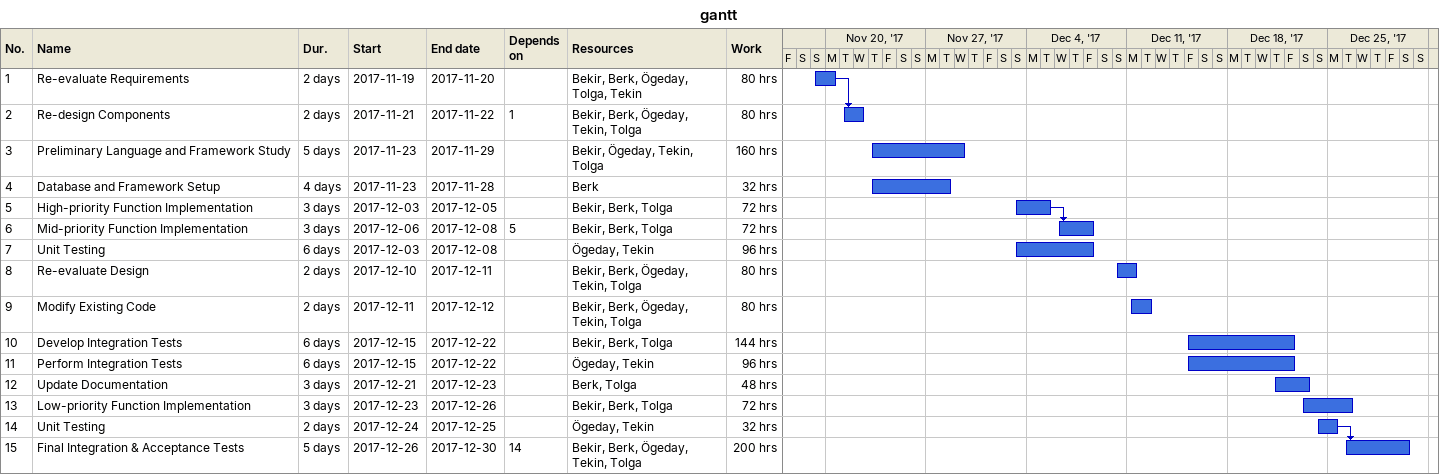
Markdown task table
gantt

| ID | Task | Duration | Start | Finish | Predecessors | Resources | Work (h) |
|---|---|---|---|---|---|---|---|
| 1 | Re-evaluate Requirements | 2d | 2017-11-19 | 2017-11-20 |  | Bekir, Berk, Ögeday, Tolga, Tekin | 80 |
| 2 | Re-design Components | 2d | 2017-11-21 | 2017-11-22 | 1 | Bekir, Berk, Ögeday, Tekin, Tolga | 80 |
| 3 | Preliminary Language and Framework Study | 5d | 2017-11-23 | 2017-11-29 |  | Bekir, Ögeday, Tekin, Tolga | 160 |
| 4 | Database and Framework Setup | 4d | 2017-11-23 | 2017-11-28 |  | Berk | 32 |
| 5 | High-priority Function Implementation | 3d | 2017-12-03 | 2017-12-05 |  | Bekir, Berk, Tolga | 72 |
| 6 | Mid-priority Function Implementation | 3d | 2017-12-06 | 2017-12-08 | 5 | Bekir, Berk, Tolga | 72 |
| 7 | Unit Testing | 6d | 2017-12-03 | 2017-12-08 |  | Ögeday, Tekin | 96 |
| 8 | Re-evaluate Design | 2d | 2017-12-10 | 2017-12-11 |  | Bekir, Berk, Ögeday, Tekin, Tolga | 80 |
| 9 | Modify Existing Code | 2d | 2017-12-11 | 2017-12-12 |  | Bekir, Berk, Ögeday, Tekin, Tolga | 80 |
| 10 | Develop Integration Tests | 6d | 2017-12-15 | 2017-12-22 |  | Bekir, Berk, Tolga | 144 |
| 11 | Perform Integration Tests | 6d | 2017-12-15 | 2017-12-22 |  | Ögeday, Tekin | 96 |
| 12 | Update Documentation | 3d | 2017-12-21 | 2017-12-23 |  | Berk, Tolga | 48 |
| 13 | Low-priority Function Implementation | 3d | 2017-12-23 | 2017-12-26 |  | Bekir, Berk, Tolga | 72 |
| 14 | Unit Testing | 2d | 2017-12-24 | 2017-12-25 |  | Ögeday, Tekin | 32 |
| 15 | Final Integration & Acceptance Tests | 5d | 2017-12-26 | 2017-12-30 | 14 | Bekir, Berk, Ögeday, Tekin, Tolga | 200 |
